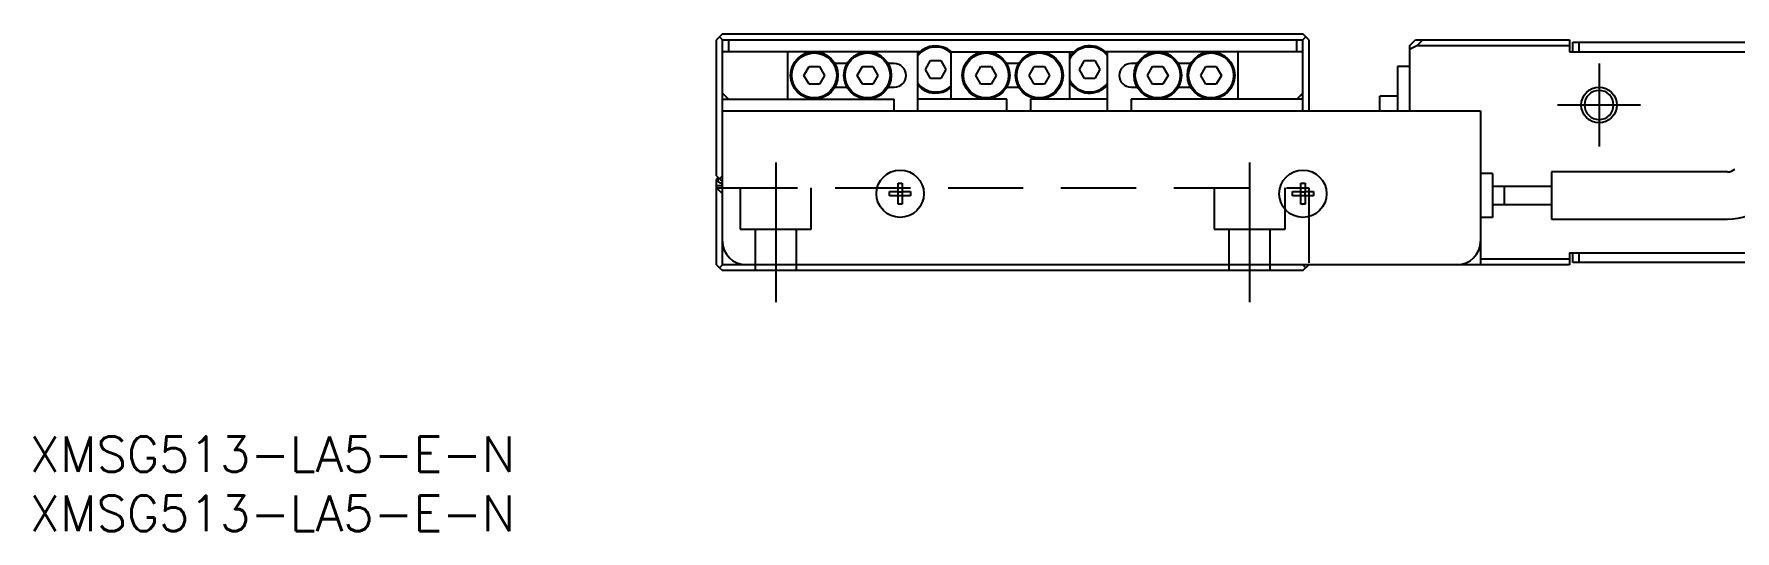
# Model space of a CAD drawing. Extents: x 0 to 586, y -8 to 205.
# Drawn here: x 0.4 to 144, y -8 to 34 of the extents above; entities that cross this region are included whole.
import ezdxf

# ---------------------------------------------------------------- set-up
doc = ezdxf.new("R2010")
doc.units = 0
doc.header["$LTSCALE"] = 0.5
doc.linetypes.add('CENTER', pattern=[50.8, 31.75, -6.35, 6.35, -6.35])
doc.linetypes.add('DASHED', pattern=[19.05, 12.7, -6.35])
for name, color, linetype in [('MSM_CENTER', 1, 'CENTER'), ('MSM_CONTINUOUS', 7, 'CONTINUOUS'), ('MSM_DASHED', 4, 'DASHED'), ('MSM_NARROW', 5, 'CONTINUOUS'), ('MSM_PART_NUMBER', 7, 'CONTINUOUS')]:
    doc.layers.add(name, color=color, linetype=linetype)
doc.styles.get("Standard").update_dxf_attribs({"font": 'txt.shx', "height": 1, "bigfont": 'bigfont.shx'})

# ---------------------------------------------------------------- blocks, each defined once
blk = doc.blocks.new('*U2')
at = {"layer": 'MSM_PART_NUMBER'}
blk.add_text('XMSG513-LA5-E-N', height=3, dxfattribs=at).set_placement((0, -3))
blk = doc.blocks.new('*U3')
at = {"layer": 'MSM_PART_NUMBER'}
blk.add_text('XMSG513-LA5-E-N', height=3, dxfattribs=at).set_placement((0, -8))

msp = doc.modelspace()

# ---------------------------------------------------------------- linework, layer by layer
at = {"layer": 'MSM_CENTER'}
for p, q in [((132.500001, 31.500001), (132.500001, 24.500001)), ((129.000001, 28.000001), (136.000001, 28.000001)), ((63.000001, 23.134147), (63.000001, 11.332906)), ((103.000001, 23.134147), (103.000001, 11.332906))]:
    msp.add_line(p, q, dxfattribs=at)
at = {"layer": 'MSM_CONTINUOUS'}
for p, q in [((58.250001, 33.750001), (58.000001, 33.500001)), ((58.000001, 22.000001), (58.000001, 33.500001)), ((58.500001, 34.000001), (58.250001, 33.750001)), ((58.500001, 33.500001), (58.250001, 33.750001)), ((58.500001, 34.000001), (107.500001, 34.000001)), ((58.500001, 33.500001), (107.500001, 33.500001)), ((58.500001, 14.500001), (58.500001, 33.500001)), ((59.000001, 33.500001), (59.000001, 32.500001)), ((107.000001, 32.500001), (107.000001, 33.500001)), ((108.000001, 33.500001), (107.500001, 34.000001)), ((107.750001, 33.750001), (107.500001, 33.500001)), ((107.500001, 27.500001), (107.500001, 33.500001)), ((108.000001, 33.500001), (108.000001, 27.500001)), ((116.500001, 33.000001), (117.000001, 33.500001)), ((117.000001, 33.500001), (130.000001, 33.500001)), ((117.612374, 33.500001), (117.112374, 33.000001)), ((130.000001, 33.500001), (130.000001, 32.500001)), ((130.300001, 32.500001), (130.300001, 33.300001)), ((130.300001, 33.300001), (145.500001, 33.300001)), ((130.800001, 33.300001), (130.800001, 32.500001)), ((75.177126, 32.500001), (58.500001, 32.500001)), ((64.000001, 32.500001), (64.000001, 28.500001)), ((75.000001, 27.500001), (75.000001, 32.500001)), ((75.633976, 31.000001), (76.066989, 31.750001)), ((76.066989, 31.750001), (76.933014, 31.750001)), ((76.933014, 31.750001), (77.366027, 31.000001)), ((77.800001, 28.500001), (77.800001, 32.500001)), ((77.800001, 32.500001), (88.177126, 32.500001)), ((87.800001, 32.500001), (87.800001, 28.500001)), ((88.633976, 31.000001), (89.066989, 31.750001)), ((89.066989, 31.750001), (89.933014, 31.750001)), ((89.933014, 31.750001), (90.366027, 31.000001)), ((107.500001, 32.500001), (90.822877, 32.500001)), ((91.000001, 27.500001), (91.000001, 32.500001)), ((102.000001, 32.500001), (102.000001, 28.500001)), ((117.112374, 33.000001), (116.500001, 32.693815)), ((116.500001, 33.000001), (116.500001, 27.500001)), ((130.000001, 33.000001), (117.112374, 33.000001)), ((130.000001, 32.500001), (145.500001, 32.500001)), ((65.383976, 30.500001), (65.816989, 31.250001)), ((65.816989, 29.750001), (65.383976, 30.500001)), ((65.816989, 31.250001), (66.683014, 31.250001)), ((66.683014, 31.250001), (67.116027, 30.500001)), ((67.116027, 30.500001), (66.683014, 29.750001)), ((69.017951, 31.500001), (67.982052, 31.500001)), ((69.883976, 30.500001), (70.316989, 31.250001)), ((70.316989, 29.750001), (69.883976, 30.500001)), ((70.316989, 31.250001), (71.183014, 31.250001)), ((71.183014, 31.250001), (71.616027, 30.500001)), ((71.616027, 30.500001), (71.183014, 29.750001)), ((73.000001, 31.500001), (72.482052, 31.500001)), ((76.066989, 30.250001), (75.633976, 31.000001)), ((76.933014, 30.250001), (76.066989, 30.250001)), ((77.366027, 31.000001), (76.933014, 30.250001)), ((79.883976, 30.500001), (80.316989, 31.250001)), ((80.316989, 29.750001), (79.883976, 30.500001)), ((80.316989, 31.250001), (81.183014, 31.250001)), ((81.183014, 31.250001), (81.616027, 30.500001)), ((81.616027, 30.500001), (81.183014, 29.750001)), ((83.517951, 31.500001), (82.482052, 31.500001)), ((84.383976, 30.500001), (84.816989, 31.250001)), ((84.816989, 29.750001), (84.383976, 30.500001)), ((84.816989, 31.250001), (85.683014, 31.250001)), ((85.683014, 31.250001), (86.116027, 30.500001)), ((86.116027, 30.500001), (85.683014, 29.750001)), ((89.066989, 30.250001), (88.633976, 31.000001)), ((89.933014, 30.250001), (89.066989, 30.250001)), ((90.366027, 31.000001), (89.933014, 30.250001)), ((93.517951, 31.500001), (93.000001, 31.500001)), ((94.383976, 30.500001), (94.816989, 31.250001)), ((94.816989, 29.750001), (94.383976, 30.500001)), ((94.816989, 31.250001), (95.683014, 31.250001)), ((95.683014, 31.250001), (96.116027, 30.500001)), ((96.116027, 30.500001), (95.683014, 29.750001)), ((98.017951, 31.500001), (96.982052, 31.500001)), ((98.883976, 30.500001), (99.316989, 31.250001)), ((99.316989, 29.750001), (98.883976, 30.500001)), ((99.316989, 31.250001), (100.183014, 31.250001)), ((100.183014, 31.250001), (100.616027, 30.500001)), ((100.616027, 30.500001), (100.183014, 29.750001)), ((115.500001, 31.250001), (115.500001, 27.500001)), ((116.500001, 31.250001), (115.500001, 31.250001)), ((59.000001, 28.500001), (58.500001, 29.000001)), ((66.683014, 29.750001), (65.816989, 29.750001)), ((67.982052, 29.500001), (69.017951, 29.500001)), ((71.183014, 29.750001), (70.316989, 29.750001)), ((72.482052, 29.500001), (73.000001, 29.500001)), ((81.183014, 29.750001), (80.316989, 29.750001)), ((82.482052, 29.500001), (83.517951, 29.500001)), ((85.683014, 29.750001), (84.816989, 29.750001)), ((93.000001, 29.500001), (93.517951, 29.500001)), ((95.683014, 29.750001), (94.816989, 29.750001)), ((96.982052, 29.500001), (98.017951, 29.500001)), ((100.183014, 29.750001), (99.316989, 29.750001)), ((107.500001, 29.000001), (107.000001, 28.500001)), ((114.000001, 27.500001), (114.000001, 28.750001)), ((115.500001, 28.750001), (114.000001, 28.750001)), ((58.500001, 28.500001), (73.000001, 28.500001)), ((58.500001, 27.500001), (122.500001, 27.500001)), ((73.000001, 27.500001), (73.000001, 28.500001)), ((82.500001, 28.500001), (75.000001, 28.500001)), ((82.500001, 27.500001), (82.500001, 28.500001)), ((91.000001, 28.500001), (84.500001, 28.500001)), ((84.500001, 28.500001), (84.500001, 27.500001)), ((107.500001, 28.500001), (93.000001, 28.500001)), ((93.000001, 28.500001), (93.000001, 27.500001)), ((122.500001, 27.500001), (122.500001, 14.500001)), ((58.000001, 22.000001), (58.250001, 21.750001)), ((58.000001, 21.700001), (58.100001, 21.800001)), ((58.000001, 14.500001), (58.000001, 21.700001)), ((58.100001, 21.700001), (58.100001, 21.900001)), ((58.250001, 21.750001), (58.500001, 22.000001)), ((58.250001, 21.750001), (58.500001, 21.500001)), ((123.500001, 22.200001), (122.500001, 22.200001)), ((123.500001, 22.200001), (123.500001, 18.500001)), ((128.500001, 22.350001), (128.500001, 18.350001)), ((143.332129, 22.350001), (128.500001, 22.350001)), ((58.000001, 21.200001), (58.500001, 21.200001)), ((58.000001, 21.000001), (58.500001, 20.500001)), ((58.000001, 21.000001), (58.500001, 21.000001)), ((58.400001, 21.400001), (58.500001, 21.400001)), ((72.61364, 20.680001), (73.320001, 20.680001)), ((72.61364, 20.320001), (72.61364, 20.680001)), ((73.320001, 20.320001), (72.61364, 20.320001)), ((73.320001, 21.386363), (73.680001, 21.386363)), ((73.320001, 20.680001), (73.320001, 21.386363)), ((73.330374, 20.669629), (73.320001, 20.680001)), ((73.330374, 20.330374), (73.320001, 20.320001)), ((73.320001, 19.61364), (73.320001, 20.320001)), ((73.330374, 20.669629), (73.669629, 20.669629)), ((73.330374, 20.330374), (73.330374, 20.669629)), ((73.669629, 20.330374), (73.330374, 20.330374)), ((73.669629, 20.669629), (73.680001, 20.680001)), ((73.669629, 20.669629), (73.669629, 20.330374)), ((73.669629, 20.330374), (73.680001, 20.320001)), ((73.680001, 21.386363), (73.680001, 20.680001)), ((73.680001, 20.680001), (74.386363, 20.680001)), ((74.386363, 20.320001), (73.680001, 20.320001)), ((73.680001, 20.320001), (73.680001, 19.61364)), ((74.386363, 20.680001), (74.386363, 20.320001)), ((106.61364, 20.320001), (106.61364, 20.680001)), ((106.61364, 20.680001), (107.320001, 20.680001)), ((107.320001, 20.320001), (106.61364, 20.320001)), ((107.320001, 21.386363), (107.680001, 21.386363)), ((107.320001, 20.680001), (107.320001, 21.386363)), ((107.330374, 20.669629), (107.320001, 20.680001)), ((107.330374, 20.330374), (107.320001, 20.320001)), ((107.320001, 19.61364), (107.320001, 20.320001)), ((107.330374, 20.669629), (107.669629, 20.669629)), ((107.330374, 20.330374), (107.330374, 20.669629)), ((107.669629, 20.330374), (107.330374, 20.330374)), ((107.669629, 20.669629), (107.680001, 20.680001)), ((107.669629, 20.669629), (107.669629, 20.330374)), ((107.669629, 20.330374), (107.680001, 20.320001)), ((107.680001, 21.386363), (107.680001, 20.680001)), ((107.680001, 20.680001), (108.386363, 20.680001)), ((107.680001, 20.320001), (107.680001, 19.61364)), ((108.386363, 20.320001), (107.680001, 20.320001)), ((108.386363, 20.680001), (108.386363, 20.320001)), ((128.500001, 21.100001), (123.500001, 21.100001)), ((124.500001, 21.100001), (124.500001, 19.600001)), ((73.680001, 19.61364), (73.320001, 19.61364)), ((107.680001, 19.61364), (107.320001, 19.61364)), ((123.500001, 19.600001), (128.500001, 19.600001)), ((123.500001, 18.500001), (122.500001, 18.500001)), ((128.500001, 18.350001), (143.332129, 18.350001)), ((58.000001, 14.500001), (58.250001, 14.250001)), ((58.500001, 14.500001), (58.250001, 14.250001)), ((130.000001, 14.500001), (58.500001, 14.500001)), ((107.750001, 14.250001), (107.500001, 14.500001)), ((107.500001, 14.000001), (108.000001, 14.500001)), ((122.500001, 15.000001), (130.000001, 15.000001)), ((130.000001, 15.500001), (145.500001, 15.500001)), ((130.000001, 15.500001), (130.000001, 14.500001)), ((130.300001, 14.700001), (130.300001, 15.500001)), ((145.300001, 14.700001), (130.300001, 14.700001)), ((130.800001, 15.500001), (130.800001, 14.700001)), ((58.250001, 14.250001), (58.500001, 14.000001)), ((107.500001, 14.000001), (58.500001, 14.000001))]:
    msp.add_line(p, q, dxfattribs=at)
for centre, radius in [((66.250001, 30.500001), 2), ((66.250001, 30.500001), 1.9), ((70.750001, 30.500001), 2), ((70.750001, 30.500001), 1.9), ((80.750001, 30.500001), 2), ((80.750001, 30.500001), 1.9), ((85.250001, 30.500001), 2), ((85.250001, 30.500001), 1.9), ((95.250001, 30.500001), 2), ((95.250001, 30.500001), 1.9), ((99.750001, 30.500001), 2), ((99.750001, 30.500001), 1.9), ((73.500001, 20.500001), 2), ((107.500001, 20.500001), 2)]:
    msp.add_circle(centre, radius, dxfattribs=at)
at = {"layer": 'MSM_CONTINUOUS', "extrusion": (0, 0, -1)}
msp.add_circle((-132.500001, 28.000001), 1.2295, dxfattribs=at)
at = {"layer": 'MSM_CONTINUOUS'}
for centre, radius, start, end in [((76.500001, 31.000001), 1.9, 46.826449, 142.136354), ((76.500001, 31.000001), 2, 48.590378, 138.59035464), ((89.500001, 31.000001), 2, 41.409622, 148.21169112), ((89.500001, 31.000001), 1.9, 37.863646, 153.474648), ((73.000001, 30.500001), 1, 270, 90), ((93.000001, 30.500001), 1, 90, 270), ((76.500001, 31.000001), 1.9, 217.863646, 313.1735742), ((76.500001, 31.000001), 2, 221.409622, 310.541602), ((89.500001, 31.000001), 1.9, 206.525352, 322.13635299), ((89.500001, 31.000001), 2, 211.788331, 318.590378), ((58.400001, 21.700001), 0.3, 180, 270), ((143.332129, 23.350001), 1, 270, 310), ((143.332129, 23.350001), 5, 270, 310), ((60.500001, 16.500001), 2, 180, 270), ((120.500001, 16.500001), 2, 270, 0)]:
    msp.add_arc(centre, radius, start, end, dxfattribs=at)
at = {"layer": 'MSM_DASHED'}
for p, q in [((58.500001, 21.000001), (108.000001, 21.000001)), ((60.000001, 21.000001), (60.000001, 17.500001)), ((66.000001, 17.500001), (66.000001, 21.000001)), ((100.000001, 21.000001), (100.000001, 17.500001)), ((106.000001, 17.500001), (106.000001, 21.000001)), ((108.000001, 21.000001), (108.000001, 14.500001)), ((60.000001, 17.500001), (66.000001, 17.500001)), ((61.250001, 17.500001), (61.250001, 14.000001)), ((64.750001, 14.000001), (64.750001, 17.500001)), ((100.000001, 17.500001), (106.000001, 17.500001)), ((101.250001, 17.500001), (101.250001, 14.000001)), ((104.750001, 14.000001), (104.750001, 17.500001))]:
    msp.add_line(p, q, dxfattribs=at)
at = {"layer": 'MSM_NARROW'}
msp.add_circle((132.500001, 28.000001), 1.5, dxfattribs=at)

# ---------------------------------------------------------------- block references
at = {"layer": 'MSM_CONTINUOUS'}
for name in ['*U2', '*U3']:
    msp.add_blockref(name, (0, 0), dxfattribs=at)

doc.saveas('drawing.dxf')
